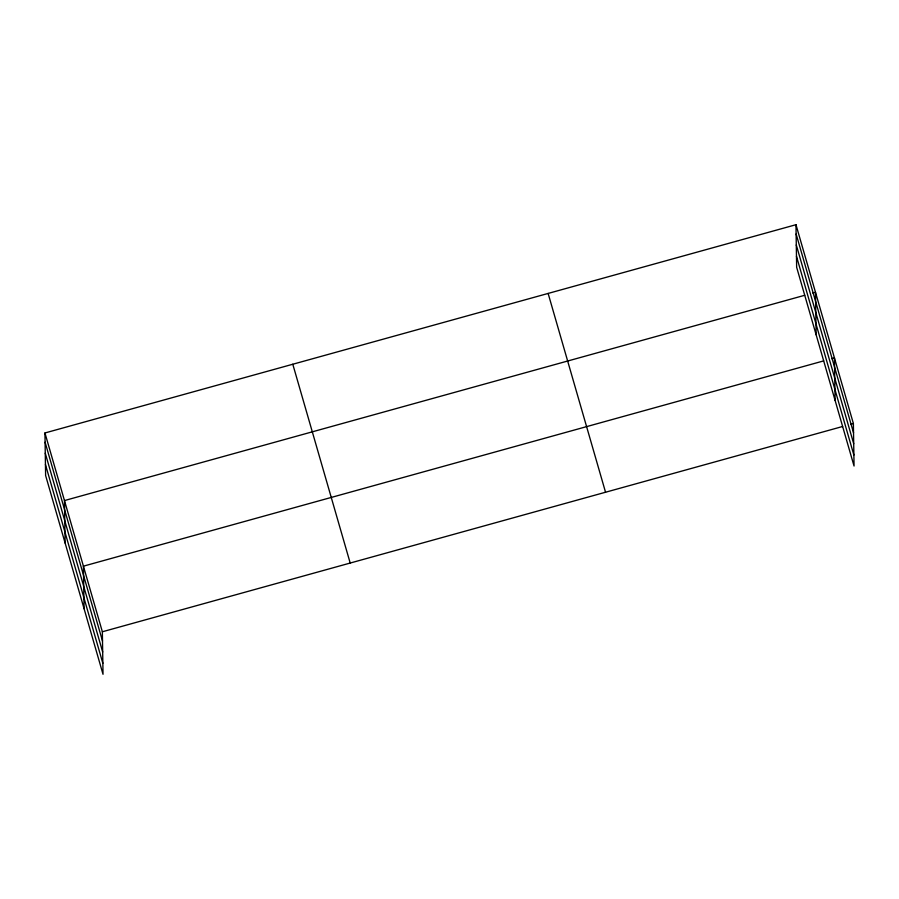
<?xml version="1.0" encoding="UTF-8"?>
<svg xmlns="http://www.w3.org/2000/svg" width="899" height="899" viewBox="0 0 899 899"><rect width="100%" height="100%" fill="white"/><g stroke="black" fill="none" stroke-linecap="round" stroke-linejoin="round"><path stroke-width="1.35" d="M44.95 432.97L102.362 631.772L103.025 674.295L45.613 475.481L44.95 432.97L795.975 224.705L853.387 423.519L854.05 466.03L796.638 267.228L795.975 224.705M804.717 295.288L64.47 500.563L65.133 543.086M812.797 293.052L815.494 292.299L816.157 334.821M823.664 360.892L83.416 566.168L84.079 608.69M831.744 358.656L834.441 357.903L835.104 400.426M102.362 631.772L842.61 426.497M850.69 424.261L853.387 423.519M796.121 233.976L853.533 432.779M796.289 244.944L853.702 443.758M796.469 256.249L853.881 455.063M548.132 293.434L605.544 492.236M292.793 364.241L350.194 563.044M45.096 442.229L102.508 641.043M45.265 453.208L102.677 652.011M45.444 464.513L102.857 663.316"/></g></svg>
